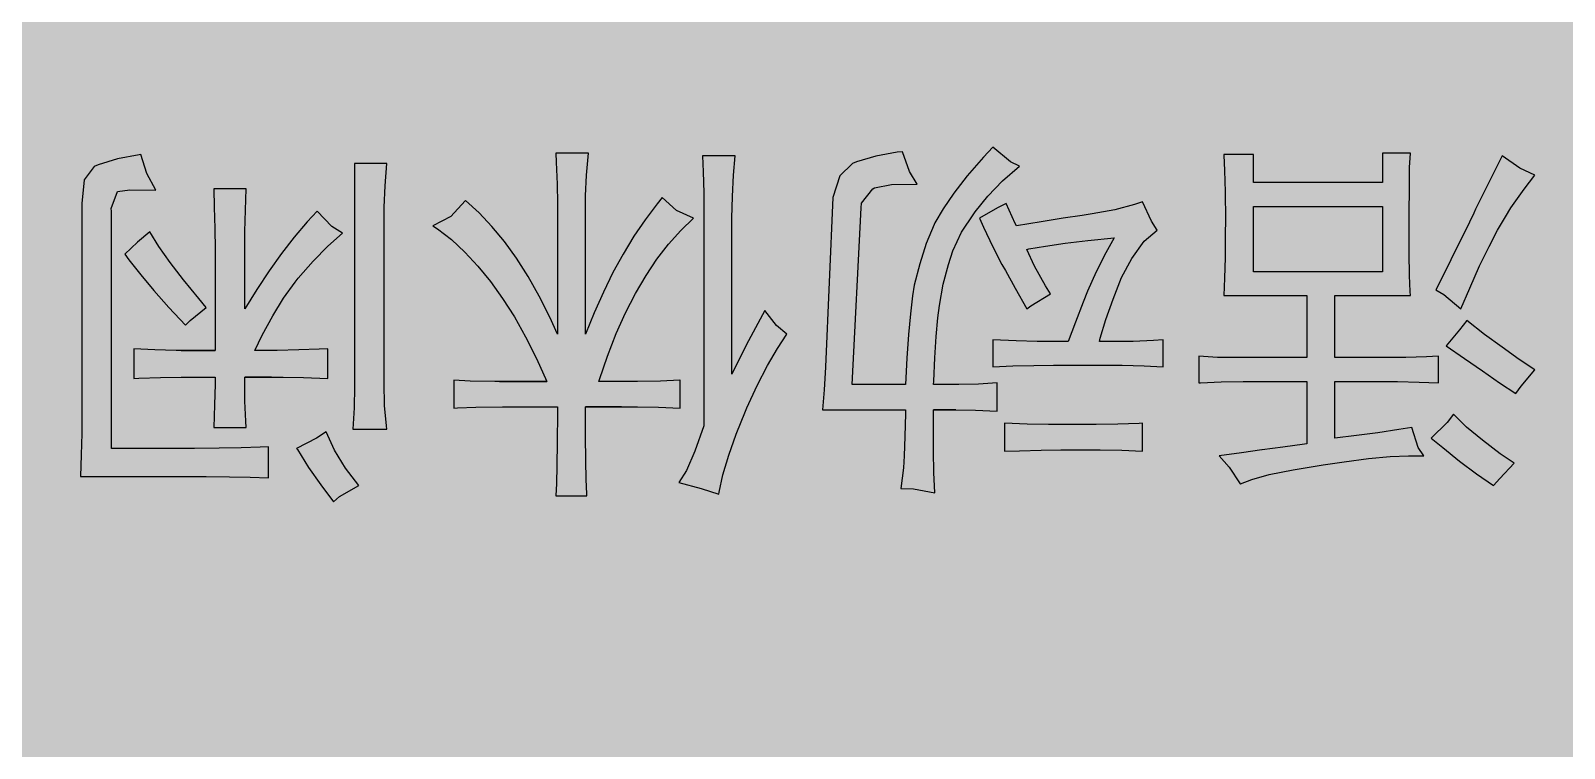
# Model space of a CAD drawing. Header units: millimetres. Extents: x -86361817 to -86131630, y 1129306426 to 1129405304.
# Drawn here: x -86359089.1 to -86358798.5, y 1129402775.3 to 1129402911.2 of the extents above; entities that cross this region are included whole.
import ezdxf

# ---------------------------------------------------------------- set-up
doc = ezdxf.new("R2010")
doc.units = ezdxf.units.MM
doc.header["$LTSCALE"] = 1000
doc.layers.add('EL-立面墙体线', color=2, linetype='Continuous')
doc.layers.add('E—立面造型线', color=3, linetype='Continuous')

msp = doc.modelspace()

# ---------------------------------------------------------------- hatches: boundary and pattern name
at = {"layer": 'EL-立面墙体线'}
h = msp.add_hatch(dxfattribs=at)
h.set_pattern_fill('C-WOOD5', color=250, scale=0.6)
h.set_pattern_definition([(83.103384, (-86827490.29, 1129341662.85), (359.999362, 1984.232332), [99.9347, -2898.10626]), (82.7621247, (-86827526.289, 1129341710.098), (359.9993664, 2976.34850126), [190.4924, -19811.2116]), (96.896616, (-86827382.29, 1129341766.79), (-359.99936, 1984.232333), [99.9347, -2898.10626]), (97.237875, (-86827346.289, 1129341710.098), (-2159.99616235, 16865.9748063), [190.4924, -19811.2116]), (90, (-86827478.84, 1129341761), (-359.99936, 2e-14), [667.38854, -324.7276]), (90, (-86827490.84, 1129341516.4), (-359.99936, 2e-14), [148.61146, -843.50466]), (89.5842002, (-86827461.146, 1129341516.399), (359.99941674, 48613.69219794), [944.8974, -48662.217]), (90, (-86827418.84, 1129341516.4), (-359.99936, 2e-14), []), (90, (-86827382.84, 1129341516.4), (-359.99936, 2e-14), [252.5554, -739.5607]), (90, (-86827346.84, 1129341516.4), (-359.99936, 2e-14), [192, -800.11614]), (90, (-86827310.84, 1129341516.4), (-359.99936, 2e-14), [274.4684, -717.64776]), (90.8427913, (-86827269.146, 1129341516.399), (-719.99871808, 48613.6922035), [349.64066, -73074.894]), (92.8072584, (-86827581.146, 1129341516.399), (-719.99870487, 14881.74245718), [350.0229, -36402.3798]), (95.7162282, (-86827534.86, 1129341516.399), (-1079.998082, 10913.2778382), [275.3824, -28639.7694]), (87.4662442, (-86827534.86, 1129341516.399), (359.99936553, 7936.92931944), [193.8884, -40522.6806]), (96.4693514, (-86827608.574, 1129342059.7), (-359.9993618, 2976.3484971), [76.0742, -15899.5122]), (83.5306486, (-86827265.718, 1129342059.7), (1439.9974483, 12897.5101621), [76.0742, -15899.5122]), (96.4693514, (-86827257.146, 1129341932.143), (-1439.9974483, 12897.5101621), [76.0742, -15899.5122]), (83.5306486, (-86827617.146, 1129341932.143), (359.9993618, 2976.3484971), [76.0742, -15899.5122]), (90, (-86827266.3, 1129342006.86), (-359.99936, 2e-14), [54.6142, -937.502]), (90, (-86827607.98, 1129342006.86), (-359.99936, 2e-14), [54.6142, -937.502]), (83.787357, (-86827274.29, 1129342461.27), (359.9993663, 2976.3485), [47.5227, -9932.2488]), (83.3238146, (-86827598.288, 1129342362.06), (359.99936425, 2976.34850094), [147.4551, -30818.1216]), (82.958106, (-86827562.2885, 1129342286.47), (5399.99043521, 43653.11136724), [223.7327, -46760.1366]), (82.5153262, (-86827526.2886, 1129342234.502), (1439.99745181, 10913.27781269), [276.36776, -57760.8618]), (83.103384, (-86827490.29, 1129341662.85), (359.999362, 1984.232332), [99.9347, -2898.10626]), (82.7621247, (-86827394.289, 1129342059.7), (2159.9961917, 16865.9748025), [95.2462, -19906.458]), (82.7621247, (-86827370.289, 1129342012.457), (2159.9961917, 16865.9748025), [190.4924, -19811.2116]), (82.4213806, (-86827329.146, 1129342059.7), (1439.99746135, 10913.27783844), [142.9798, -29882.7852]), (83.103384, (-86827598.29, 1129341866), (359.999362, 1984.232332), [142.76386, -2855.2771]), (83.103384, (-86827562.29, 1129341790.41), (359.999362, 1984.232332), [142.76386, -2855.2771]), (82.7621247, (-86827526.289, 1129341710.098), (359.9993664, 2976.34850126), [190.4924, -19811.2116]), (82.4213806, (-86827293.146, 1129342059.7), (1439.99746135, 10913.27783844), [142.9798, -29882.7852]), (98.497869, (-86827478.289, 1129342428.2), (-719.9987219, 4960.5808362), [81.2057, -16971.99]), (98.25847, (-86827454.29, 1129342461.27), (-359.999359, 1984.232334), [47.7387, -4964.82156]), (96.896616, (-86827581.15, 1129342059.7), (-359.99936, 1984.232333), [142.76386, -2855.2771]), (96.896616, (-86827545.15, 1129342059.7), (-359.99936, 1984.232333), [142.76386, -2855.2771]), (97.237875, (-86827502.289, 1129342012.457), (-359.9993613, 2976.3485019), [190.4924, -19811.2116]), (96.896616, (-86827382.29, 1129341766.79), (-359.99936, 1984.232333), [99.9347, -2898.10626]), (97.237875, (-86827346.289, 1129341710.098), (-2159.99616235, 16865.9748063), [190.4924, -19811.2116]), (97.5786193, (-86827310.289, 1129341790.412), (-1439.99744248, 10913.27784093), [142.9798, -29882.7852]), (97.5786193, (-86827274.289, 1129341866.002), (-2519.99552006, 18850.20714972), [142.9798, -29882.7852]), (90, (-86827382.84, 1129342154.23), (-359.99936, 2e-14), [354.2817, -637.83444]), (90, (-86827346.84, 1129342202.17), (-359.99936, 2e-14), [306.349, -685.7671]), (90, (-86827310.84, 1129342202.17), (-359.99936, 2e-14), [306.349, -685.7671]), (90, (-86827274.84, 1129342202.17), (-359.99936, 2e-14), [260.4657, -731.65044]), (90, (-86827598.84, 1129342202.17), (-359.99936, 2e-14), [161.50356, -830.6126]), (90, (-86827562.84, 1129342202.17), (-359.99936, 2e-14), [82.3338, -909.78234]), (90, (-86827526.84, 1129342202.17), (-359.99936, 2e-14), [34.23284, -957.8833]), (90, (-86827478.84, 1129341761), (-359.99936, 2e-14), [667.38854, -324.7276]), (90, (-86827394.84, 1129341864.95), (-359.99936, 2e-14), [193.2791, -798.83706]), (90, (-86827370.84, 1129341900.4), (-359.99936, 2e-14), [109.76716, -882.34896]), (90, (-86827328.44, 1129341931.7), (-359.99936, 2e-14), [129.6561, -862.46004]), (90, (-86827292.43, 1129342006.86), (-359.99936, 2e-14), [54.6142, -937.502]), (90, (-86827581.26, 1129342006.86), (-359.99936, 2e-14), [54.6142, -937.502]), (90, (-86827545.24, 1129341931.7), (-359.99936, 2e-14), [129.6561, -862.46004]), (90, (-86827502.84, 1129341900.4), (-359.99936, 2e-14), [109.76716, -882.34896])])
h.paths.add_polyline_path([(-86360613.67, 1129404857.51), (-86360613.67, 1129401907.51), (-86356683.67, 1129401907.51), (-86356683.67, 1129404857.51)])

# ---------------------------------------------------------------- linework, layer by layer
at = {"layer": 'E—立面造型线', "color": 1}
msp.add_line((-86358841.93, 1129402834.06), (-86358841.93, 1129402844.75), dxfattribs=at)
for points in [[(-86359065.35, 1129402880.98), (-86359067.05, 1129402884.17), (-86359068.17, 1129402887.74), (-86359068.54, 1129402887.68), (-86359072.64, 1129402886.94), (-86359076.31, 1129402885.77), (-86359077.05, 1129402885.45), (-86359078.91, 1129402882.95)], [(-86358983.96, 1129402853.74), (-86358983.96, 1129402878.48), (-86358983.96, 1129402879.92), (-86358983.75, 1129402883.85), (-86358983.38, 1129402888), (-86358989.55, 1129402888), (-86358989.49, 1129402886.3), (-86358989.33, 1129402882.1), (-86358989.28, 1129402878.48), (-86358989.28, 1129402853.74)], [(-86358983.96, 1129402853.74), (-86358983.96, 1129402878.48), (-86358983.96, 1129402879.92), (-86358983.75, 1129402883.85), (-86358983.38, 1129402888), (-86358989.55, 1129402888), (-86358989.49, 1129402886.3), (-86358989.33, 1129402882.1), (-86358989.28, 1129402878.48), (-86358989.28, 1129402853.74)], [(-86358956.19, 1129402846.14), (-86358956.19, 1129402875.66), (-86358956.09, 1129402879.76), (-86358955.93, 1129402883.8), (-86358955.61, 1129402887.47), (-86358961.78, 1129402887.47), (-86358961.62, 1129402884.44), (-86358961.51, 1129402880.45), (-86358961.51, 1129402875.66), (-86358961.51, 1129402836.35), (-86358963.22, 1129402831.61), (-86358964.81, 1129402827.89), (-86358966.25, 1129402825.66), (-86358962.04, 1129402824.54), (-86358958.69, 1129402823.42)], [(-86358933.43, 1129402844.17), (-86358931.72, 1129402877.63), (-86358931.67, 1129402878.53), (-86358929.49, 1129402881.25), (-86358929.17, 1129402881.41), (-86358925.98, 1129402882.04), (-86358921.08, 1129402882.1), (-86358922.52, 1129402884.54), (-86358923.9, 1129402888.27), (-86358924.86, 1129402888.16), (-86358928.9, 1129402887.42), (-86358932.57, 1129402886.35), (-86358933.32, 1129402886.03), (-86358935.77, 1129402883.69), (-86358937.1, 1129402879.6), (-86358938.48, 1129402847.57), (-86358938.48, 1129402847.47), (-86358938.75, 1129402843.21)], [(-86358918, 1129402844.17), (-86358917.95, 1129402844.86), (-86358917.73, 1129402849.22), (-86358917.47, 1129402853.27), (-86358917.15, 1129402856.83), (-86358916.88, 1129402859.17), (-86358916.14, 1129402863.16), (-86358915.18, 1129402866.94), (-86358914.33, 1129402869.49), (-86358912.68, 1129402873.05), (-86358910.39, 1129402876.51), (-86358910.13, 1129402876.88), (-86358907.73, 1129402879.86), (-86358904.91, 1129402882.74), (-86358901.72, 1129402885.5), (-86358903.42, 1129402886.35), (-86358906.78, 1129402889.12), (-86358908.53, 1129402887.26), (-86358911.62, 1129402883.69), (-86358914.17, 1129402880.39), (-86358916.19, 1129402877.47), (-86358917.73, 1129402874.81), (-86358917.89, 1129402874.49), (-86358919.38, 1129402870.87), (-86358920.61, 1129402867.04), (-86358921.67, 1129402863), (-86358921.99, 1129402860.98), (-86358922.36, 1129402857.57), (-86358922.73, 1129402853.64), (-86358923.05, 1129402849.17), (-86358923.32, 1129402844.17)], [(-86358857.36, 1129402882.42), (-86358857.36, 1129402887.74), (-86358863, 1129402887.74), (-86358863, 1129402887.58), (-86358862.84, 1129402884.7), (-86358862.73, 1129402880.66)], [(-86358827.83, 1129402881.46), (-86358827.78, 1129402885.29), (-86358827.62, 1129402888), (-86358832.94, 1129402888), (-86358832.94, 1129402882.42), (-86358857.36, 1129402882.42)], [(-86359078.91, 1129402882.95), (-86359079.39, 1129402878.48), (-86359079.39, 1129402837.73), (-86359079.39, 1129402834.91), (-86359079.5, 1129402830.87)], [(-86359078.91, 1129402882.95), (-86359079.39, 1129402878.48), (-86359079.39, 1129402837.73), (-86359079.39, 1129402834.91), (-86359079.5, 1129402830.87)], [(-86359073.75, 1129402832.09), (-86359073.75, 1129402877.04), (-86359073.81, 1129402877.52), (-86359072.64, 1129402880.71), (-86359070.3, 1129402881.03)], [(-86359073.75, 1129402832.09), (-86359073.75, 1129402877.04), (-86359073.81, 1129402877.52), (-86359072.64, 1129402880.71), (-86359070.3, 1129402881.03)], [(-86359070.3, 1129402881.03), (-86359065.35, 1129402880.98)], [(-86359048.49, 1129402858.53), (-86359048.49, 1129402869.76), (-86359048.49, 1129402873.16), (-86359048.38, 1129402877.2), (-86359048.22, 1129402881.25), (-86359054.39, 1129402881.25), (-86359054.28, 1129402877.74), (-86359054.18, 1129402873.75), (-86359054.13, 1129402869.76), (-86359054.13, 1129402850.66), (-86359060.56, 1129402850.66), (-86359054.13, 1129402850.66)], [(-86358827.78, 1129402864.86), (-86358827.89, 1129402869.06), (-86358827.89, 1129402874.54), (-86358827.89, 1129402876.51), (-86358827.83, 1129402881.46)], [(-86358989.28, 1129402853.74), (-86358990.72, 1129402856.94), (-86358992.74, 1129402860.93), (-86358994.81, 1129402864.65), (-86358996.99, 1129402868.11), (-86358999.28, 1129402871.25), (-86359001.68, 1129402874.12), (-86359004.12, 1129402876.72), (-86359006.68, 1129402879.01), (-86359006.73, 1129402878.96), (-86359009.49, 1129402875.98), (-86359012.85, 1129402874.22), (-86359011.99, 1129402873.64), (-86359009.34, 1129402871.62), (-86359006.78, 1129402869.28), (-86359004.33, 1129402866.62), (-86359001.94, 1129402863.69), (-86358999.65, 1129402860.5), (-86358997.42, 1129402856.99), (-86358995.29, 1129402853.21)], [(-86358989.28, 1129402853.74), (-86358990.72, 1129402856.94), (-86358992.74, 1129402860.93), (-86358994.81, 1129402864.65), (-86358996.99, 1129402868.11), (-86358999.28, 1129402871.25), (-86359001.68, 1129402874.12), (-86359004.12, 1129402876.72), (-86359006.68, 1129402879.01), (-86359006.73, 1129402878.96), (-86359009.49, 1129402875.98), (-86359012.85, 1129402874.22), (-86359011.99, 1129402873.64), (-86359009.34, 1129402871.62), (-86359006.78, 1129402869.28), (-86359004.33, 1129402866.62), (-86359001.94, 1129402863.69), (-86358999.65, 1129402860.5), (-86358997.42, 1129402856.99), (-86358995.29, 1129402853.21)], [(-86358981.41, 1129402844.75), (-86358981.3, 1129402845.13), (-86358979.76, 1129402849.59), (-86358978.11, 1129402853.85), (-86358976.35, 1129402857.79), (-86358974.44, 1129402861.4), (-86358972.47, 1129402864.81), (-86358970.4, 1129402867.95), (-86358968.22, 1129402870.77), (-86358965.87, 1129402873.37), (-86358963.48, 1129402875.66), (-86358966.73, 1129402877.15), (-86358969.39, 1129402879.6), (-86358970.34, 1129402878.37), (-86358972.63, 1129402875.39), (-86358974.76, 1129402872.26), (-86358976.78, 1129402868.9), (-86358978.75, 1129402865.39), (-86358980.56, 1129402861.67), (-86358982.31, 1129402857.79), (-86358983.96, 1129402853.74)], [(-86358902.25, 1129402874.22), (-86358902.52, 1129402874.7), (-86358904.22, 1129402878.48), (-86358905.87, 1129402877.63), (-86358909.28, 1129402875.66), (-86358908.53, 1129402874.01)], [(-86358902.25, 1129402874.22), (-86358902.52, 1129402874.7), (-86358904.22, 1129402878.48), (-86358905.87, 1129402877.63), (-86358909.28, 1129402875.66), (-86358908.53, 1129402874.01)], [(-86358875.6, 1129402873.43), (-86358876.67, 1129402875.13), (-86358878.42, 1129402878.75), (-86358879.91, 1129402878.27), (-86358883.64, 1129402877.26), (-86358887.94, 1129402876.51), (-86358889.86, 1129402876.19), (-86358893.42, 1129402875.66), (-86358897.57, 1129402874.97), (-86358902.25, 1129402874.22)], [(-86358862.73, 1129402880.66), (-86358862.68, 1129402875.39), (-86358862.73, 1129402872.63), (-86358862.73, 1129402868.21), (-86358862.84, 1129402864.33), (-86358863, 1129402861.03), (-86358847.25, 1129402861.03), (-86358847.25, 1129402849.28)], [(-86358862.73, 1129402880.66), (-86358862.68, 1129402875.39), (-86358862.73, 1129402872.63), (-86358862.73, 1129402868.21), (-86358862.84, 1129402864.33), (-86358863, 1129402861.03), (-86358847.25, 1129402861.03), (-86358847.25, 1129402849.28)], [(-86358832.94, 1129402877.89), (-86358832.94, 1129402865.55), (-86358857.36, 1129402865.55)], [(-86358857.36, 1129402865.55), (-86358857.36, 1129402877.89), (-86358832.94, 1129402877.89)], [(-86358857.36, 1129402865.55), (-86358857.36, 1129402877.89), (-86358832.94, 1129402877.89)], [(-86359043.22, 1129402857.2), (-86359041.15, 1129402860.55), (-86359038.96, 1129402863.59), (-86359038.38, 1129402864.33), (-86359035.56, 1129402867.52), (-86359032.79, 1129402870.39), (-86359029.97, 1129402872.84), (-86359032, 1129402874.12), (-86359034.76, 1129402877.04), (-86359036.68, 1129402875.02), (-86359039.12, 1129402872.1), (-86359041.57, 1129402869.01), (-86359043.91, 1129402865.71), (-86359046.25, 1129402862.2), (-86359048.49, 1129402858.53)], [(-86358908.53, 1129402874.01), (-86358906.78, 1129402870.23), (-86358905.07, 1129402866.94), (-86358904.38, 1129402865.77), (-86358902.52, 1129402862.41), (-86358900.34, 1129402858.53)], [(-86358900.34, 1129402858.53), (-86358899.54, 1129402859.12), (-86358895.82, 1129402861.35), (-86358896.77, 1129402862.89), (-86358898.85, 1129402866.62), (-86358900.34, 1129402869.76), (-86358899.91, 1129402869.86), (-86358896.77, 1129402870.39), (-86358893.05, 1129402870.93), (-86358888.74, 1129402871.46), (-86358883.74, 1129402871.99)], [(-86358883.74, 1129402871.99), (-86358885.34, 1129402869.12), (-86358887.15, 1129402865.5), (-86358888.8, 1129402861.88), (-86358889.65, 1129402859.76), (-86358891.08, 1129402855.98), (-86358892.47, 1129402852.36)], [(-86358886.56, 1129402852.36), (-86358886.4, 1129402852.95), (-86358885.34, 1129402856.51), (-86358883.95, 1129402860.34), (-86358882.36, 1129402864.44), (-86358880.44, 1129402868.05), (-86358878.1, 1129402871.3), (-86358875.6, 1129402873.43)], [(-86358841.93, 1129402849.28), (-86358841.93, 1129402861.03), (-86358827.62, 1129402861.03), (-86358827.67, 1129402861.83), (-86358827.78, 1129402864.86)], [(-86358841.93, 1129402849.28), (-86358841.93, 1129402861.03), (-86358827.62, 1129402861.03), (-86358827.67, 1129402861.83), (-86358827.78, 1129402864.86)], [(-86358951.41, 1129402844.01), (-86358949.44, 1129402847.79), (-86358947.58, 1129402851.03), (-86358945.77, 1129402853.74), (-86358947.74, 1129402855.34), (-86358949.97, 1129402858.21), (-86358950.87, 1129402856.56), (-86358953.05, 1129402852.47), (-86358954.81, 1129402849.01), (-86358956.19, 1129402846.14)], [(-86359046.57, 1129402850.66), (-86359045.19, 1129402853.53), (-86359043.22, 1129402857.2)], [(-86358995.29, 1129402853.21), (-86358993.22, 1129402849.12), (-86358991.25, 1129402844.75), (-86359000.24, 1129402844.75), (-86358991.25, 1129402844.75)], [(-86358895.55, 1129402852.36), (-86358898.37, 1129402852.36), (-86358902.36, 1129402852.47), (-86358906.78, 1129402852.63), (-86358906.78, 1129402847.57)], [(-86358892.47, 1129402852.36), (-86358895.55, 1129402852.36)], [(-86358874.49, 1129402847.57), (-86358874.49, 1129402852.63), (-86358876.29, 1129402852.52), (-86358880.18, 1129402852.36), (-86358884.59, 1129402852.36), (-86358886.56, 1129402852.36)], [(-86359054.13, 1129402850.66), (-86359060.56, 1129402850.66), (-86359061.52, 1129402850.66), (-86359065.56, 1129402850.77), (-86359069.55, 1129402850.92), (-86359069.55, 1129402845.34)], [(-86359032.79, 1129402845.34), (-86359032.79, 1129402850.92), (-86359034.39, 1129402850.87), (-86359038.27, 1129402850.77), (-86359042.37, 1129402850.66), (-86359046.57, 1129402850.66)], [(-86358859.33, 1129402849.28), (-86358859.75, 1129402849.28), (-86358864.17, 1129402849.33), (-86358867.73, 1129402849.54), (-86358867.73, 1129402844.49)], [(-86358847.25, 1129402849.28), (-86358859.33, 1129402849.28)], [(-86358822.3, 1129402844.49), (-86358822.3, 1129402849.54), (-86358824.59, 1129402849.44), (-86358828.53, 1129402849.28), (-86358832.94, 1129402849.28), (-86358841.93, 1129402849.28)], [(-86358906.78, 1129402847.57), (-86358903, 1129402847.73), (-86358898.96, 1129402847.79), (-86358895.29, 1129402847.84), (-86358884.59, 1129402847.84)], [(-86358884.59, 1129402847.84), (-86358882.25, 1129402847.84), (-86358878.1, 1129402847.73), (-86358874.49, 1129402847.57)], [(-86359069.55, 1129402845.34), (-86359068.59, 1129402845.39), (-86359064.45, 1129402845.55), (-86359060.56, 1129402845.61), (-86359054.13, 1129402845.61)], [(-86359054.13, 1129402845.61), (-86359054.13, 1129402844.28), (-86359054.23, 1129402840.34), (-86359054.39, 1129402836.03)], [(-86359054.39, 1129402836.03), (-86359048.22, 1129402836.03), (-86359048.33, 1129402837.25), (-86359048.49, 1129402841.03), (-86359048.49, 1129402845.61), (-86359043.43, 1129402845.61), (-86359048.49, 1129402845.61)], [(-86359048.49, 1129402845.61), (-86359043.43, 1129402845.61), (-86359041.25, 1129402845.61), (-86359037.37, 1129402845.5), (-86359032.79, 1129402845.34)], [(-86358991.25, 1129402844.75), (-86359000.24, 1129402844.75), (-86359001.14, 1129402844.75), (-86359005.82, 1129402844.86), (-86359008.91, 1129402845.02), (-86359008.91, 1129402839.7)], [(-86358965.98, 1129402839.7), (-86358965.98, 1129402845.02), (-86358966.09, 1129402845.02), (-86358969.76, 1129402844.81), (-86358974.12, 1129402844.75), (-86358981.41, 1129402844.75)], [(-86358958.69, 1129402823.42), (-86358958.64, 1129402823.8), (-86358957.9, 1129402827.09), (-86358956.78, 1129402830.82), (-86358955.4, 1129402834.81), (-86358953.64, 1129402839.12), (-86358953.37, 1129402839.75), (-86358951.41, 1129402844.01)], [(-86358938.75, 1129402843.21), (-86358939.06, 1129402839.43), (-86358923.32, 1129402839.43)], [(-86358923.32, 1129402844.17), (-86358933.43, 1129402844.17)], [(-86358905.92, 1129402839.12), (-86358905.92, 1129402844.49), (-86358909.49, 1129402844.28), (-86358913.21, 1129402844.17), (-86358918, 1129402844.17)], [(-86358867.73, 1129402844.49), (-86358867.41, 1129402844.49), (-86358863.47, 1129402844.7), (-86358859.33, 1129402844.75), (-86358847.25, 1129402844.75)], [(-86358847.25, 1129402844.75), (-86358847.25, 1129402832.94)], [(-86358847.25, 1129402844.75), (-86358847.25, 1129402832.94)], [(-86358841.93, 1129402844.75), (-86358833.21, 1129402844.75), (-86358830.07, 1129402844.75), (-86358825.97, 1129402844.65), (-86358822.3, 1129402844.49)], [(-86359008.91, 1129402839.7), (-86359008.22, 1129402839.75), (-86359004.71, 1129402839.91), (-86358999.65, 1129402839.97), (-86358989.28, 1129402839.97)], [(-86358989.28, 1129402839.97), (-86358989.28, 1129402838.85), (-86358989.33, 1129402833.26), (-86358989.39, 1129402828.8), (-86358989.44, 1129402825.44), (-86358989.55, 1129402823.1)], [(-86358989.55, 1129402823.1), (-86358983.7, 1129402823.1), (-86358983.7, 1129402823.53), (-86358983.8, 1129402826.19), (-86358983.91, 1129402829.81), (-86358983.96, 1129402834.43), (-86358983.96, 1129402839.97), (-86358977.15, 1129402839.97), (-86358983.96, 1129402839.97)], [(-86358983.96, 1129402839.97), (-86358974.39, 1129402839.97), (-86358974.07, 1129402839.97), (-86358970.13, 1129402839.91), (-86358965.98, 1129402839.7)], [(-86358923.32, 1129402839.43), (-86358923.32, 1129402838.69), (-86358923.43, 1129402834.38), (-86358923.58, 1129402830.71), (-86358923.69, 1129402828.42), (-86358924.17, 1129402824.54), (-86358921.78, 1129402824.43), (-86358917.73, 1129402823.69)], [(-86358918, 1129402839.43), (-86358913.8, 1129402839.43), (-86358910.07, 1129402839.33), (-86358905.92, 1129402839.12)], [(-86358917.73, 1129402823.69), (-86358917.95, 1129402827.52), (-86358918, 1129402831.56), (-86358918, 1129402839.43), (-86358913.8, 1129402839.43), (-86358918, 1129402839.43)], [(-86358893.85, 1129402836.62), (-86358896.24, 1129402836.62), (-86358900.23, 1129402836.72), (-86358904.54, 1129402836.88), (-86358904.54, 1129402831.56)], [(-86358878.42, 1129402831.56), (-86358878.42, 1129402836.88), (-86358879.06, 1129402836.83), (-86358883.05, 1129402836.67), (-86358887.15, 1129402836.62), (-86358893.85, 1129402836.62)], [(-86358825.07, 1129402830.71), (-86358826.18, 1129402832.25), (-86358827.35, 1129402836.03), (-86358829.86, 1129402835.66), (-86358833.79, 1129402835.07), (-86358837.83, 1129402834.54), (-86358841.93, 1129402834.06)], [(-86359044.02, 1129402826.51), (-86359044.02, 1129402832.41), (-86359045.56, 1129402832.31), (-86359049.18, 1129402832.2), (-86359053.33, 1129402832.15), (-86359058.06, 1129402832.09), (-86359073.75, 1129402832.09)], [(-86358904.54, 1129402831.56), (-86358901.72, 1129402831.67), (-86358897.63, 1129402831.77), (-86358893.85, 1129402831.83), (-86358886.83, 1129402831.83)], [(-86358886.83, 1129402831.83), (-86358886.45, 1129402831.83), (-86358882.31, 1129402831.77), (-86358878.42, 1129402831.56)], [(-86358847.25, 1129402832.94), (-86358847.73, 1129402832.89), (-86358851.82, 1129402832.36), (-86358855.71, 1129402831.83), (-86358855.81, 1129402831.83), (-86358859.64, 1129402831.24)], [(-86359079.5, 1129402830.87), (-86359079.66, 1129402826.77), (-86359057.48, 1129402826.77), (-86359055.83, 1129402826.77), (-86359051.41, 1129402826.72), (-86359047.48, 1129402826.67), (-86359044.02, 1129402826.51)], [(-86358859.64, 1129402831.24), (-86358863.85, 1129402830.71), (-86358861.98, 1129402828.53), (-86358859.91, 1129402825.39)], [(-86358859.91, 1129402825.39), (-86358859.86, 1129402825.39), (-86358857.68, 1129402826.24), (-86358854.38, 1129402827.15), (-86358849.86, 1129402828.05), (-86358844.16, 1129402829.01), (-86358840.17, 1129402829.59), (-86358835.55, 1129402830.18), (-86358831.45, 1129402830.55), (-86358827.99, 1129402830.71)], [(-86358827.99, 1129402830.71), (-86358825.07, 1129402830.71)]]:
    msp.add_lwpolyline(points, dxfattribs=at)
for points in [[(-86358818.05, 1129402858.53), (-86358816.4, 1129402862.41), (-86358814.53, 1129402866.67), (-86358812.73, 1129402870.34), (-86358811.13, 1129402873.43), (-86358809.64, 1129402875.93), (-86358808.58, 1129402877.63), (-86358806.08, 1129402881.19), (-86358804.06, 1129402883.8), (-86358806.93, 1129402885.18), (-86358810.23, 1129402887.47), (-86358811.34, 1129402885.34), (-86358813.1, 1129402881.83), (-86358815.28, 1129402877.36), (-86358815.6, 1129402876.62), (-86358817.25, 1129402873.21), (-86358819.06, 1129402869.65), (-86358820.87, 1129402865.98), (-86358822.83, 1129402862.15), (-86358821.29, 1129402861.24)], [(-86359028.01, 1129402835.76), (-86359021.57, 1129402835.76), (-86359021.68, 1129402836.4), (-86359022, 1129402840.23), (-86359022.1, 1129402844.49), (-86359022.1, 1129402874.81), (-86359022.1, 1129402877.79), (-86359021.89, 1129402881.78), (-86359021.57, 1129402886.03), (-86359027.74, 1129402886.03), (-86359027.74, 1129402844.17), (-86359027.74, 1129402843.8), (-86359027.79, 1129402839.81)], [(-86359059.76, 1129402855.45), (-86359058.86, 1129402856.3), (-86359055.83, 1129402858.8), (-86359057.21, 1129402860.45), (-86359060.14, 1129402864.01), (-86359062.64, 1129402867.31), (-86359064.76, 1129402870.34), (-86359066.47, 1129402873.11), (-86359068.81, 1129402871.14), (-86359071.25, 1129402868.9), (-86359070.46, 1129402867.79), (-86359068.22, 1129402864.97), (-86359065.72, 1129402861.99), (-86359062.9, 1129402858.8)], [(-86358807.67, 1129402842.52), (-86358806.66, 1129402843.9), (-86358804.06, 1129402846.99), (-86358807.03, 1129402848.96), (-86358810.28, 1129402851.24), (-86358813.58, 1129402853.64), (-86358816.93, 1129402856.3), (-86358818.31, 1129402854.54), (-86358820.87, 1129402851.51), (-86358817.41, 1129402849.12), (-86358814, 1129402846.78), (-86358810.76, 1129402844.54)], [(-86358811.88, 1129402825.07), (-86358810.7, 1129402826.4), (-86358807.99, 1129402829.33), (-86358810.6, 1129402831.08), (-86358814, 1129402833.64), (-86358816.98, 1129402836.14), (-86358819.48, 1129402838.58), (-86358820.65, 1129402836.99), (-86358823.68, 1129402834.06), (-86358821.5, 1129402832.25), (-86358818.31, 1129402829.7), (-86358815.12, 1129402827.31)], [(-86359031.68, 1129402821.99), (-86359030.56, 1129402823), (-86359026.89, 1129402825.07), (-86359029.39, 1129402828.37), (-86359031.52, 1129402831.77), (-86359033.06, 1129402835.23), (-86359034.92, 1129402834.01), (-86359038.7, 1129402832.09), (-86359038.54, 1129402831.88), (-86359036.46, 1129402828.48), (-86359034.12, 1129402825.18)]]:
    msp.add_lwpolyline(points, close=True, dxfattribs=at)

doc.saveas('drawing.dxf')
